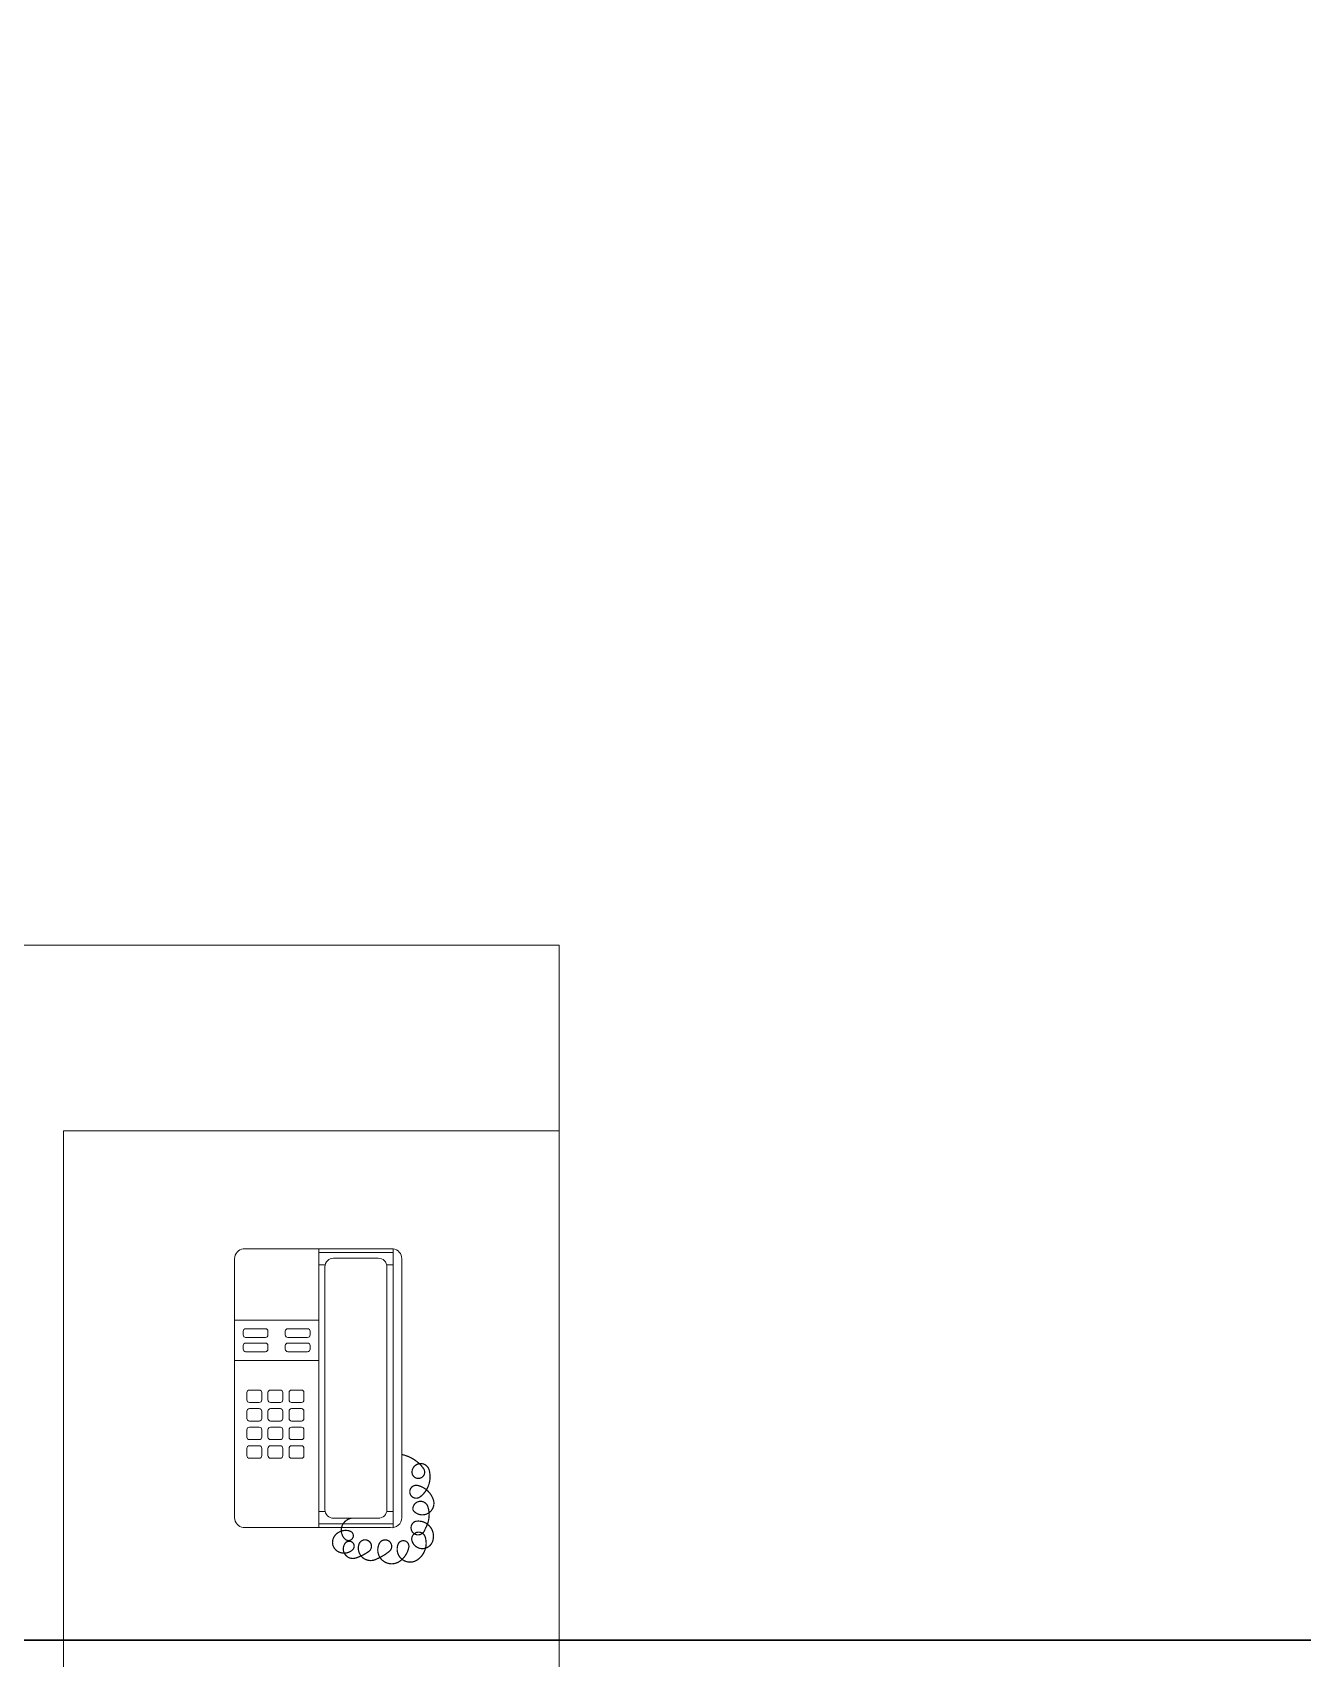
# Model space of a CAD drawing. Header units: metres. Extents: x 75097 to 220695, y -1557923 to -1361206.
# Drawn here: x 191573 to 192598, y -1468580 to -1467267 of the extents above; entities that cross this region are included whole.
import ezdxf

# ---------------------------------------------------------------- set-up
doc = ezdxf.new("R2010")
doc.units = ezdxf.units.M
doc.layers.get('0').update_dxf_attribs({"lineweight": 0})
doc.layers.add('A-100 - Copy$0$Medical Equipment and Furniture', color=8, linetype='Continuous', lineweight=0)
doc.layers.add('E-LG', color=245, linetype='Continuous', lineweight=30)

# ---------------------------------------------------------------- blocks, each defined once
blk = doc.blocks.new('A-100 - Copy$0$DM20079-P')
for p, q in [((-0.0616, 0.225), (0.0594, 0.225)), ((-0.0616, 0.225), (-0.0616, 0)), ((-0.0016, 0.225), (-0.0016, 0)), ((-0.0686, 0.217), (-0.0686, 0.008)), ((-0.0616, 0.222), (-0.0016, 0.222)), ((-0.0616, 0.212), (-0.0565, 0.212)), ((-0.0566, 0.2105), (-0.0566, 0.0145)), ((-0.0496, 0.2175), (-0.0136, 0.2175)), ((-0.0068, 0.212), (-0.0016, 0.212)), ((-0.0066, 0.2105), (-0.0066, 0.0145)), ((0.0664, 0.217), (0.0664, 0.008)), ((-0.0016, 0.1675), (0.0664, 0.1675)), ((-0.0016, 0.135), (0.0664, 0.135)), ((-0.0616, 0.013), (-0.0565, 0.013)), ((-0.0616, 0.003), (-0.0016, 0.003)), ((-0.0594, 0), (0.0594, 0)), ((-0.0496, 0.0075), (-0.0136, 0.0075)), ((-0.0068, 0.013), (-0.0016, 0.013))]:
    blk.add_line(p, q)
for points in [[(0.0074, 0.1605, 0.414214), (0.0054, 0.1585), (0.0054, 0.1555, 0.414214), (0.0074, 0.1535), (0.0234, 0.1535, 0.414214), (0.0254, 0.1555), (0.0254, 0.1585, 0.414214), (0.0234, 0.1605)], [(0.0574, 0.1535, 0.414214), (0.0594, 0.1555), (0.0594, 0.1585, 0.414214), (0.0574, 0.1605), (0.0414, 0.1605, 0.414214), (0.0394, 0.1585), (0.0394, 0.1555, 0.414214), (0.0414, 0.1535)], [(0.0234, 0.142, 0.414214), (0.0254, 0.144), (0.0254, 0.147, 0.414214), (0.0234, 0.149), (0.0074, 0.149, 0.414214), (0.0054, 0.147), (0.0054, 0.144, 0.414214), (0.0074, 0.142)], [(0.0574, 0.142, 0.414214), (0.0594, 0.144), (0.0594, 0.147, 0.414214), (0.0574, 0.149), (0.0414, 0.149, 0.414214), (0.0394, 0.147), (0.0394, 0.144, 0.414214), (0.0414, 0.142)], [(0.0104, 0.103, 0.414214), (0.0124, 0.101), (0.0204, 0.101, 0.414214), (0.0224, 0.103), (0.0224, 0.109, 0.414214), (0.0204, 0.111), (0.0124, 0.111, 0.414214), (0.0104, 0.109)], [(0.0274, 0.103, 0.414214), (0.0294, 0.101), (0.0374, 0.101, 0.414214), (0.0394, 0.103), (0.0394, 0.109, 0.414214), (0.0374, 0.111), (0.0294, 0.111, 0.414214), (0.0274, 0.109)], [(0.0444, 0.103, 0.414214), (0.0464, 0.101), (0.0544, 0.101, 0.414214), (0.0564, 0.103), (0.0564, 0.109, 0.414214), (0.0544, 0.111), (0.0464, 0.111, 0.414214), (0.0444, 0.109)], [(0.0104, 0.088, 0.414214), (0.0124, 0.086), (0.0204, 0.086, 0.414214), (0.0224, 0.088), (0.0224, 0.094, 0.414214), (0.0204, 0.096), (0.0124, 0.096, 0.414214), (0.0104, 0.094)], [(0.0274, 0.088, 0.414214), (0.0294, 0.086), (0.0374, 0.086, 0.414214), (0.0394, 0.088), (0.0394, 0.094, 0.414214), (0.0374, 0.096), (0.0294, 0.096, 0.414214), (0.0274, 0.094)], [(0.0444, 0.088, 0.414214), (0.0464, 0.086), (0.0544, 0.086, 0.414214), (0.0564, 0.088), (0.0564, 0.094, 0.414214), (0.0544, 0.096), (0.0464, 0.096, 0.414214), (0.0444, 0.094)], [(0.0104, 0.073, 0.414214), (0.0124, 0.071), (0.0204, 0.071, 0.414214), (0.0224, 0.073), (0.0224, 0.079, 0.414214), (0.0204, 0.081), (0.0124, 0.081, 0.414214), (0.0104, 0.079)], [(0.0274, 0.073, 0.414214), (0.0294, 0.071), (0.0374, 0.071, 0.414214), (0.0394, 0.073), (0.0394, 0.079, 0.414214), (0.0374, 0.081), (0.0294, 0.081, 0.414214), (0.0274, 0.079)], [(0.0444, 0.073, 0.414214), (0.0464, 0.071), (0.0544, 0.071, 0.414214), (0.0564, 0.073), (0.0564, 0.079, 0.414214), (0.0544, 0.081), (0.0464, 0.081, 0.414214), (0.0444, 0.079)], [(0.0104, 0.058, 0.414214), (0.0124, 0.056), (0.0204, 0.056, 0.414214), (0.0224, 0.058), (0.0224, 0.064, 0.414214), (0.0204, 0.066), (0.0124, 0.066, 0.414214), (0.0104, 0.064)], [(0.0274, 0.058, 0.414214), (0.0294, 0.056), (0.0374, 0.056, 0.414214), (0.0394, 0.058), (0.0394, 0.064, 0.414214), (0.0374, 0.066), (0.0294, 0.066, 0.414214), (0.0274, 0.064)], [(0.0444, 0.058, 0.414214), (0.0464, 0.056), (0.0544, 0.056, 0.414214), (0.0564, 0.058), (0.0564, 0.064, 0.414214), (0.0544, 0.066), (0.0464, 0.066, 0.414214), (0.0444, 0.064)]]:
    blk.add_lwpolyline(points, format="xyb", close=True)
at = {"const_width": 0.001}
blk.add_lwpolyline([(-0.0686, 0.059, 0.184574), (-0.0861, 0.0478, 1.44364), (-0.0769, 0.0452, 0.837915), (-0.0907, 0.0465, 0.30536), (-0.0835, 0.0248, 1.584726), (-0.0815, 0.034, 0.253153), (-0.094, 0.0228, 0.874198), (-0.0776, 0.0142, 0.915253), (-0.0897, 0.0168, 0.223821), (-0.0874, -0.0011, 1.703343), (-0.0796, 0.005, 0.588962), (-0.0934, -0.0114, 0.717795), (-0.0769, -0.0108, 0.983104), (-0.0875, -0.0075, 0.326362), (-0.0815, -0.0259, 0.758716), (-0.0657, -0.0134, 0.906186), (-0.0743, -0.016, 0.189488), (-0.067, -0.0272, 0.7948), (-0.0506, -0.0127, 1.223996), (-0.0585, -0.0193, 0.072149), (-0.0473, -0.0259, 0.645886), (-0.0341, -0.0134, 1.366917), (-0.042, -0.0193, 0.078415), (-0.0315, -0.0246, 0.723006), (-0.0229, -0.0127, 1.105484), (-0.0289, -0.018, 0.327892), (-0.017, -0.0193, 0.446638), (-0.0144, -0.0068, 0.327263), (-0.0269, -0.0029, 1.240441), (-0.0229, -0.0094, 0.611307), (-0.0278, 0.0075)], format="xyb", dxfattribs=at)
for centre, radius, start, end in [((-0.0605, 0.217), 0.00813, 97.9633, 179.6649), ((0.0582, 0.217), 0.00813, 0.3351, 82.0367), ((-0.0496, 0.2105), 0.007, 90, 180), ((-0.0136, 0.2105), 0.007, 0, 90), ((-0.0496, 0.0145), 0.007, 180, 270), ((-0.0136, 0.0145), 0.007, 270, 0), ((-0.0605, 0.008), 0.00813, 180.3351, 277.9633), ((0.0582, 0.008), 0.00813, 277.9633, 359.6649)]:
    blk.add_arc(centre, radius, start, end)
blk = doc.blocks.new('A-100 - Copy$0$GF21042-P')
for p, q in [((0.7, 0.6), (-0.7, 0.6)), ((-0.7, 0.6), (-0.7, 0)), ((-0.7, 0.45), (-0.3, 0.45)), ((-0.3, 0.45), (-0.3, 0))]:
    blk.add_line(p, q)
blk = doc.blocks.new('A-100 - Copy')
at = {"layer": 'A-100 - Copy$0$Medical Equipment and Furniture', "xscale": -1000, "yscale": 1000, "zscale": 1000}
blk.add_blockref('A-100 - Copy$0$GF21042-P', (191298.3, -1468603.8, 0), dxfattribs=at)
at = {"layer": 'A-100 - Copy$0$Medical Equipment and Furniture', "extrusion": (-1.57441e-11, -7.77417e-06, -1), "xscale": 999.9999999999994, "yscale": 999.9999999999994, "zscale": 999.9999999999994, "rotation": 0.001410765901629151}
blk.add_blockref('A-100 - Copy$0$DM20079-P', (-191802.6, -1468474.1, 11.4), dxfattribs=at)

msp = doc.modelspace()

# ---------------------------------------------------------------- linework, layer by layer
at = {"layer": 'E-LG', "color": 1, "elevation": 0}
msp.add_lwpolyline([(192171.7, -1455445.9), (192171.7, -1459286.7), (194877.9, -1459286.7), (195054.8, -1459441.7), (194872, -1459542.4), (194872, -1468564.9), (190871.8, -1468564.9), (190781.3, -1468709.6), (190749.3, -1468550.1), (183890.7, -1468550.1), (183890.7, -1464705.6), (183797.6, -1464208.9), (183700.8, -1464453.4), (181239.8, -1464453.4), (181208.8, -1464214.4)], dxfattribs=at)

# ---------------------------------------------------------------- next in the draw order: block references
msp.add_blockref('A-100 - Copy', (0, 0))

doc.saveas('drawing.dxf')
